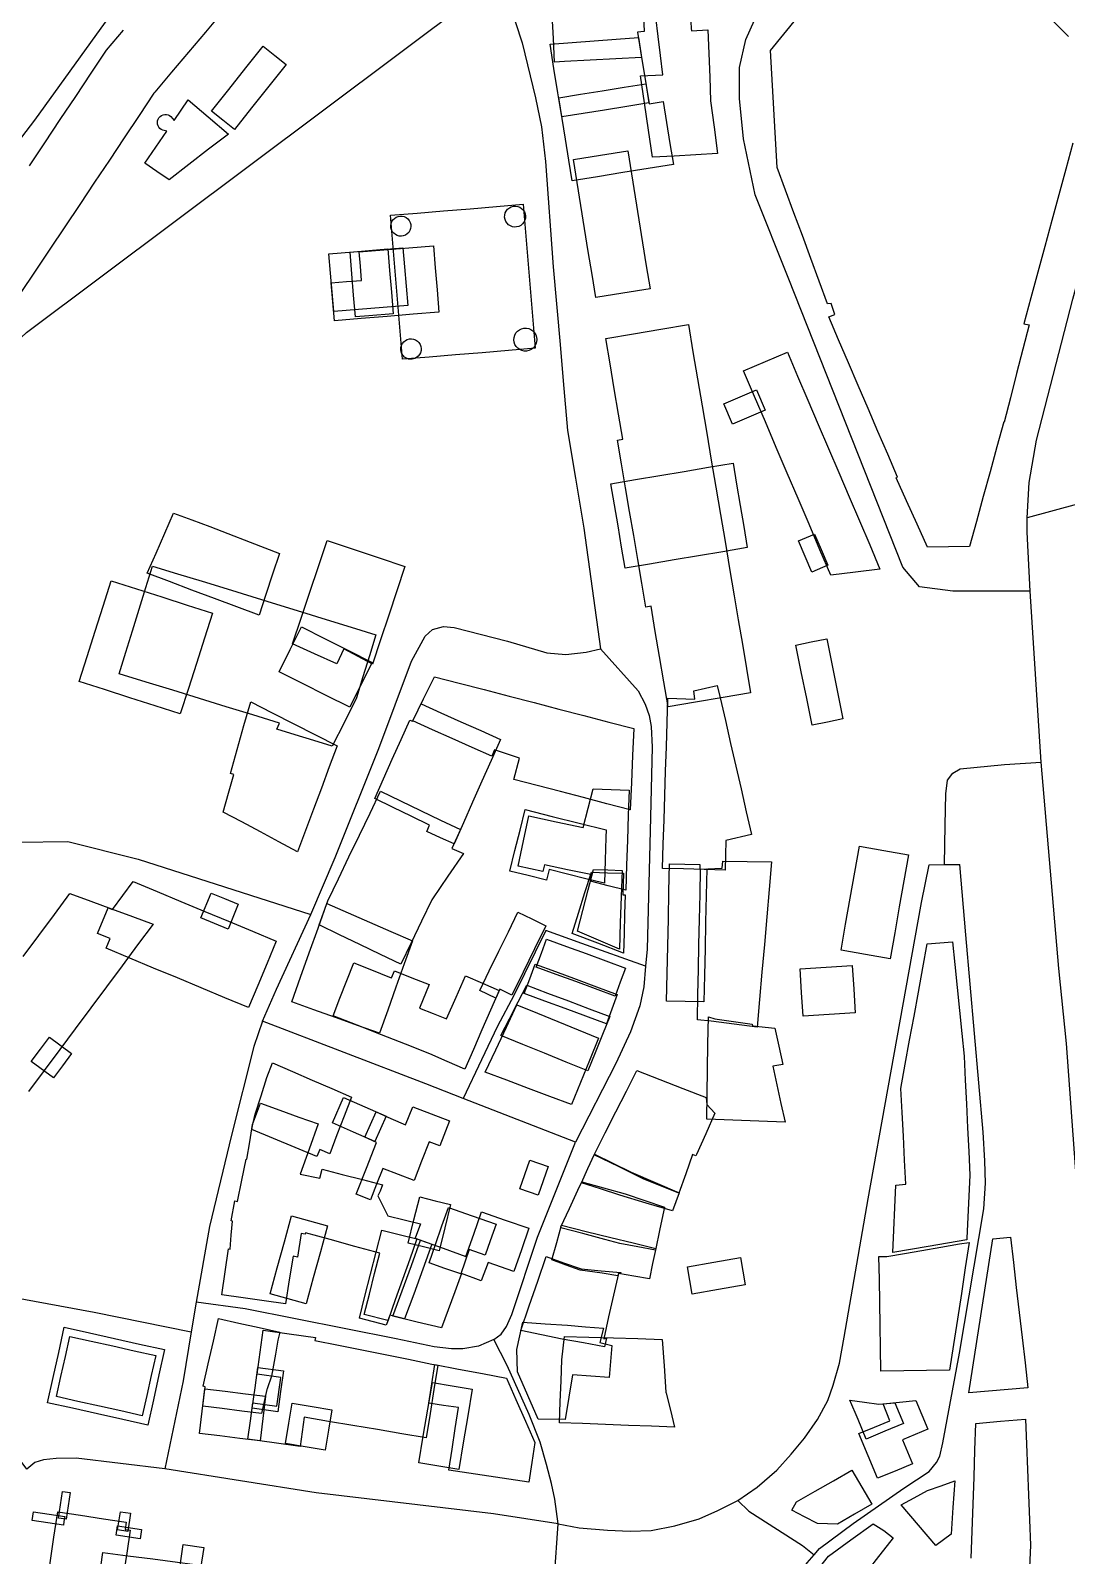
# Model space of a CAD drawing. Header units: metres. Extents: x 2534007 to 2539113, y 1151834 to 1154458.
# Drawn here: x 2538317.5 to 2538502.9, y 1152698 to 1152970.9 of the extents above; entities that cross this region are included whole.
import ezdxf

# ---------------------------------------------------------------- set-up
doc = ezdxf.new("R2010")
doc.units = ezdxf.units.M
doc.layers.add('Buildings', color=7, linetype='Continuous')
doc.layers.add('Roads', color=7, linetype='Continuous')

msp = doc.modelspace()

# ---------------------------------------------------------------- linework, layer by layer
at = {"layer": 'Buildings'}
for points in [[(2538413.028, 1152965.371), (2538411.254, 1152965.28), (2538411.034, 1152969.47), (2538410.813, 1152973.661), (2538410.593, 1152977.851), (2538414.666, 1152978.066), (2538418.739, 1152978.28), (2538422.811, 1152978.495), (2538426.884, 1152978.709), (2538427.094, 1152974.715), (2538427.304, 1152970.721), (2538426.085, 1152970.64), (2538426.819, 1152966.1), (2538422.222, 1152965.857), (2538417.625, 1152965.614), (2538413.028, 1152965.371)], [(2538435.71, 1152971.281), (2538435.728, 1152970.879), (2538438.676, 1152971.044), (2538438.841, 1152966.8), (2538439.005, 1152962.557), (2538439.17, 1152958.313), (2538439.793, 1152953.6), (2538440.415, 1152948.886), (2538436.531, 1152948.67), (2538432.648, 1152948.455), (2538428.764, 1152948.239), (2538428.046, 1152953.097), (2538427.327, 1152957.956), (2538426.609, 1152962.814), (2538430.598, 1152962.984), (2538430.196, 1152966.425), (2538429.795, 1152969.867), (2538429.393, 1152973.308), (2538432.483, 1152973.48), (2538435.573, 1152973.651), (2538435.71, 1152971.281)], [(2538349.854, 1152956.51), (2538352.94, 1152960.373), (2538356.025, 1152964.236), (2538359.111, 1152968.099), (2538361.16, 1152966.462), (2538363.209, 1152964.825), (2538360.123, 1152960.963), (2538357.036, 1152957.1), (2538353.95, 1152953.238), (2538351.902, 1152954.874), (2538349.854, 1152956.51)], [(2538420.173, 1152956.684), (2538416.359, 1152956.07), (2538412.545, 1152955.455), (2538411.845, 1152959.791), (2538411.144, 1152964.128), (2538410.444, 1152968.464), (2538414.395, 1152968.759), (2538418.345, 1152969.055), (2538422.296, 1152969.35), (2538426.246, 1152969.645), (2538426.874, 1152965.754), (2538427.503, 1152961.862), (2538428.131, 1152957.971), (2538424.152, 1152957.328), (2538420.173, 1152956.684)], [(2538428.096, 1152958.213), (2538428.156, 1152957.818), (2538430.688, 1152958.226), (2538431.295, 1152954.468), (2538431.902, 1152950.709), (2538432.509, 1152946.951), (2538427.98, 1152946.22), (2538423.451, 1152945.488), (2538418.922, 1152944.757), (2538414.393, 1152944.025), (2538413.793, 1152947.74), (2538413.193, 1152951.454), (2538412.593, 1152955.169), (2538411.993, 1152958.883), (2538415.889, 1152959.512), (2538419.786, 1152960.142), (2538423.682, 1152960.771), (2538427.578, 1152961.4), (2538428.096, 1152958.213)], [(2538345.683, 1152958.515), (2538349.283, 1152955.46), (2538352.883, 1152952.404), (2538349.342, 1152949.666), (2538345.801, 1152946.929), (2538342.26, 1152944.191), (2538340.1, 1152945.675), (2538337.939, 1152947.159), (2538339.899, 1152950.033), (2538341.859, 1152952.906), (2538341.148, 1152953.069), (2538340.871, 1152953.198), (2538340.631, 1152953.374), (2538340.43, 1152953.603), (2538340.283, 1152953.868), (2538340.19, 1152954.159), (2538340.161, 1152954.458), (2538340.196, 1152954.758), (2538340.295, 1152955.049), (2538340.446, 1152955.306), (2538340.653, 1152955.529), (2538340.9, 1152955.705), (2538341.179, 1152955.825), (2538341.475, 1152955.886), (2538341.78, 1152955.883), (2538342.071, 1152955.818), (2538342.35, 1152955.69), (2538342.593, 1152955.509), (2538343.18, 1152954.843), (2538345.683, 1152958.515)], [(2538428.333, 1152924.701), (2538423.476, 1152923.917), (2538418.618, 1152923.133), (2538417.953, 1152927.249), (2538417.288, 1152931.364), (2538416.624, 1152935.48), (2538415.959, 1152939.595), (2538415.294, 1152943.711), (2538414.629, 1152947.826), (2538419.487, 1152948.611), (2538424.344, 1152949.395), (2538425.009, 1152945.279), (2538425.674, 1152941.164), (2538426.339, 1152937.048), (2538427.003, 1152932.932), (2538427.668, 1152928.817), (2538428.333, 1152924.701)], [(2538407.755, 1152914.056), (2538403.015, 1152913.663), (2538398.274, 1152913.269), (2538393.534, 1152912.876), (2538388.793, 1152912.482), (2538384.053, 1152912.089), (2538383.697, 1152916.384), (2538383.34, 1152920.679), (2538382.984, 1152924.974), (2538382.627, 1152929.268), (2538382.271, 1152933.563), (2538381.914, 1152937.858), (2538386.654, 1152938.251), (2538391.395, 1152938.645), (2538396.135, 1152939.038), (2538400.876, 1152939.432), (2538405.616, 1152939.825), (2538405.973, 1152935.53), (2538406.329, 1152931.235), (2538406.686, 1152926.941), (2538407.042, 1152922.646), (2538407.399, 1152918.351), (2538407.755, 1152914.056)], [(2538384.149, 1152934.168), (2538383.844, 1152934.12), (2538383.461, 1152934.136), (2538383.1, 1152934.23), (2538382.763, 1152934.398), (2538382.465, 1152934.634), (2538382.224, 1152934.925), (2538382.05, 1152935.259), (2538381.95, 1152935.621), (2538381.926, 1152935.998), (2538381.983, 1152936.371), (2538382.115, 1152936.726), (2538382.318, 1152937.045), (2538382.578, 1152937.311), (2538382.896, 1152937.521), (2538383.248, 1152937.66), (2538383.615, 1152937.723), (2538383.998, 1152937.705), (2538384.36, 1152937.613), (2538384.698, 1152937.444), (2538384.994, 1152937.209), (2538385.234, 1152936.919), (2538385.408, 1152936.583), (2538385.51, 1152936.22), (2538385.533, 1152935.845), (2538385.478, 1152935.471), (2538385.345, 1152935.116), (2538385.141, 1152934.796), (2538384.881, 1152934.531), (2538384.563, 1152934.321), (2538384.149, 1152934.168)], [(2538404.435, 1152935.765), (2538404.109, 1152935.748), (2538403.719, 1152935.806), (2538403.353, 1152935.943), (2538403.021, 1152936.153), (2538402.743, 1152936.426), (2538402.526, 1152936.753), (2538402.381, 1152937.119), (2538402.318, 1152937.501), (2538402.334, 1152937.898), (2538402.431, 1152938.274), (2538402.605, 1152938.624), (2538402.849, 1152938.93), (2538403.154, 1152939.181), (2538403.498, 1152939.361), (2538403.876, 1152939.468), (2538404.265, 1152939.49), (2538404.654, 1152939.433), (2538405.021, 1152939.296), (2538405.353, 1152939.086), (2538405.631, 1152938.813), (2538405.846, 1152938.486), (2538405.991, 1152938.12), (2538406.056, 1152937.738), (2538406.039, 1152937.343), (2538405.941, 1152936.965), (2538405.768, 1152936.614), (2538405.524, 1152936.308), (2538405.224, 1152936.059), (2538404.875, 1152935.878), (2538404.435, 1152935.765)], [(2538376.653, 1152919.379), (2538371.855, 1152918.984), (2538371.573, 1152922.377), (2538371.291, 1152925.77), (2538373.997, 1152925.995), (2538376.703, 1152926.219), (2538376.492, 1152928.763), (2538376.28, 1152931.308), (2538380.712, 1152931.676), (2538385.144, 1152932.043), (2538389.576, 1152932.411), (2538389.904, 1152928.453), (2538390.233, 1152924.496), (2538390.561, 1152920.538), (2538385.925, 1152920.152), (2538381.289, 1152919.765), (2538376.653, 1152919.379)], [(2538384.97, 1152921.736), (2538380.553, 1152921.369), (2538376.136, 1152921.002), (2538371.719, 1152920.635), (2538371.433, 1152924.076), (2538371.147, 1152927.518), (2538370.861, 1152930.959), (2538375.278, 1152931.326), (2538379.696, 1152931.693), (2538384.113, 1152932.06), (2538384.399, 1152928.619), (2538384.684, 1152925.177), (2538384.97, 1152921.736)], [(2538378.025, 1152919.879), (2538375.61, 1152919.681), (2538375.289, 1152923.545), (2538374.969, 1152927.41), (2538374.648, 1152931.274), (2538378.029, 1152931.555), (2538381.409, 1152931.835), (2538381.73, 1152927.971), (2538382.05, 1152924.107), (2538382.371, 1152920.243), (2538378.025, 1152919.879)], [(2538406.2, 1152913.569), (2538405.82, 1152913.566), (2538405.401, 1152913.651), (2538405.006, 1152913.823), (2538404.653, 1152914.071), (2538404.363, 1152914.388), (2538404.145, 1152914.756), (2538404.005, 1152915.165), (2538403.955, 1152915.593), (2538403.995, 1152916.019), (2538404.123, 1152916.431), (2538404.334, 1152916.806), (2538404.619, 1152917.129), (2538404.966, 1152917.388), (2538405.355, 1152917.566), (2538405.775, 1152917.661), (2538406.205, 1152917.666), (2538406.628, 1152917.58), (2538407.021, 1152917.411), (2538407.373, 1152917.163), (2538407.664, 1152916.845), (2538407.883, 1152916.476), (2538408.021, 1152916.068), (2538408.071, 1152915.639), (2538408.031, 1152915.213), (2538407.904, 1152914.801), (2538407.691, 1152914.425), (2538407.409, 1152914.104), (2538407.063, 1152913.845), (2538406.671, 1152913.666), (2538406.2, 1152913.569)], [(2538443.393, 1152869.795), (2538444.126, 1152865.448), (2538444.86, 1152861.101), (2538445.593, 1152856.753), (2538446.326, 1152852.406), (2538441.4, 1152851.574), (2538436.475, 1152850.742), (2538431.549, 1152849.91), (2538430.79, 1152854.406), (2538430.03, 1152858.903), (2538429.271, 1152863.399), (2538428.511, 1152867.895), (2538427.569, 1152867.736), (2538426.847, 1152872.009), (2538426.126, 1152876.281), (2538425.404, 1152880.554), (2538424.683, 1152884.827), (2538423.961, 1152889.1), (2538423.24, 1152893.372), (2538422.518, 1152897.645), (2538423.461, 1152897.804), (2538422.702, 1152902.302), (2538421.943, 1152906.8), (2538421.183, 1152911.297), (2538420.424, 1152915.795), (2538425.35, 1152916.627), (2538430.275, 1152917.459), (2538435.201, 1152918.291), (2538436.02, 1152913.441), (2538436.839, 1152908.592), (2538437.659, 1152903.742), (2538438.478, 1152898.893), (2538439.297, 1152894.043), (2538440.116, 1152889.193), (2538440.935, 1152884.344), (2538441.755, 1152879.494), (2538442.574, 1152874.645), (2538443.393, 1152869.795)], [(2538385.794, 1152912.101), (2538385.473, 1152912.085), (2538385.096, 1152912.143), (2538384.735, 1152912.278), (2538384.411, 1152912.486), (2538384.139, 1152912.753), (2538383.928, 1152913.074), (2538383.789, 1152913.429), (2538383.725, 1152913.809), (2538383.743, 1152914.194), (2538383.839, 1152914.561), (2538384.011, 1152914.906), (2538384.249, 1152915.205), (2538384.546, 1152915.45), (2538384.885, 1152915.625), (2538385.258, 1152915.728), (2538385.64, 1152915.75), (2538386.015, 1152915.694), (2538386.378, 1152915.558), (2538386.699, 1152915.353), (2538386.974, 1152915.081), (2538387.185, 1152914.763), (2538387.324, 1152914.408), (2538387.386, 1152914.028), (2538387.369, 1152913.643), (2538387.274, 1152913.275), (2538387.101, 1152912.929), (2538386.863, 1152912.631), (2538386.565, 1152912.385), (2538386.229, 1152912.213), (2538385.794, 1152912.101)], [(2538469.48, 1152874.565), (2538465.09, 1152874), (2538460.7, 1152873.434), (2538458.746, 1152878.008), (2538456.793, 1152882.582), (2538454.839, 1152887.156), (2538452.885, 1152891.73), (2538450.931, 1152896.304), (2538448.978, 1152900.878), (2538447.024, 1152905.452), (2538445.07, 1152910.026), (2538448.987, 1152911.7), (2538452.904, 1152913.373), (2538454.746, 1152909.061), (2538456.588, 1152904.749), (2538458.429, 1152900.437), (2538460.271, 1152896.125), (2538462.113, 1152891.813), (2538463.955, 1152887.501), (2538465.796, 1152883.189), (2538467.638, 1152878.877), (2538469.48, 1152874.565)], [(2538448.925, 1152902.965), (2538446.022, 1152901.725), (2538443.118, 1152900.484), (2538441.563, 1152904.125), (2538444.467, 1152905.366), (2538447.37, 1152906.606), (2538448.925, 1152902.965)], [(2538445.741, 1152878.405), (2538441.371, 1152877.667), (2538437.002, 1152876.929), (2538432.632, 1152876.191), (2538428.263, 1152875.453), (2538423.893, 1152874.715), (2538423.255, 1152878.491), (2538422.617, 1152882.268), (2538421.979, 1152886.045), (2538421.341, 1152889.821), (2538425.711, 1152890.559), (2538430.081, 1152891.297), (2538434.45, 1152892.034), (2538438.82, 1152892.772), (2538443.19, 1152893.51), (2538443.828, 1152889.734), (2538444.466, 1152885.958), (2538445.103, 1152882.181), (2538445.741, 1152878.405)], [(2538362.009, 1152877.326), (2538360.795, 1152873.65), (2538359.58, 1152869.974), (2538358.366, 1152866.298), (2538354.365, 1152867.801), (2538350.364, 1152869.304), (2538346.362, 1152870.807), (2538342.361, 1152872.31), (2538338.36, 1152873.813), (2538339.934, 1152877.398), (2538341.509, 1152880.983), (2538343.083, 1152884.568), (2538346.305, 1152883.361), (2538349.528, 1152882.155), (2538352.75, 1152880.948), (2538356.78, 1152879.36), (2538359.395, 1152878.343), (2538362.009, 1152877.326)], [(2538460.139, 1152875.238), (2538457.3, 1152874.025), (2538456.109, 1152876.814), (2538454.918, 1152879.603), (2538457.756, 1152880.815), (2538458.947, 1152878.027), (2538460.139, 1152875.238)], [(2538384.48, 1152875.005), (2538383.023, 1152870.643), (2538381.566, 1152866.281), (2538380.108, 1152861.918), (2538378.651, 1152857.556), (2538376.086, 1152858.914), (2538373.521, 1152860.271), (2538372.256, 1152857.579), (2538368.314, 1152859.37), (2538364.371, 1152861.161), (2538365.916, 1152865.785), (2538367.46, 1152870.41), (2538369.004, 1152875.035), (2538370.549, 1152879.659), (2538375.193, 1152878.108), (2538379.836, 1152876.556), (2538384.48, 1152875.005)], [(2538375.797, 1152851.488), (2538373.63, 1152847.168), (2538371.462, 1152842.847), (2538368.157, 1152843.866), (2538364.852, 1152844.886), (2538361.547, 1152845.905), (2538362.017, 1152846.97), (2538357.241, 1152848.443), (2538352.464, 1152849.917), (2538347.688, 1152851.39), (2538342.911, 1152852.863), (2538338.135, 1152854.337), (2538333.358, 1152855.81), (2538334.548, 1152859.668), (2538335.738, 1152863.526), (2538336.928, 1152867.385), (2538338.118, 1152871.243), (2538339.308, 1152875.101), (2538343.749, 1152873.731), (2538348.19, 1152872.361), (2538352.631, 1152870.991), (2538357.072, 1152869.621), (2538361.514, 1152868.252), (2538365.955, 1152866.882), (2538370.396, 1152865.512), (2538374.837, 1152864.142), (2538379.278, 1152862.772), (2538378.118, 1152859.011), (2538376.957, 1152855.249), (2538375.797, 1152851.488)], [(2538350.017, 1152866.676), (2538348.581, 1152862.171), (2538347.145, 1152857.666), (2538345.709, 1152853.161), (2538344.273, 1152848.656), (2538339.745, 1152850.099), (2538335.218, 1152851.542), (2538330.69, 1152852.985), (2538326.162, 1152854.428), (2538327.598, 1152858.933), (2538329.034, 1152863.439), (2538330.47, 1152867.944), (2538331.906, 1152872.449), (2538336.434, 1152871.006), (2538340.962, 1152869.563), (2538345.489, 1152868.119), (2538350.017, 1152866.676)], [(2538378.6, 1152857.861), (2538376.591, 1152853.852), (2538374.581, 1152849.843), (2538370.37, 1152851.954), (2538366.16, 1152854.064), (2538361.949, 1152856.175), (2538363.958, 1152860.184), (2538365.968, 1152864.193), (2538370.179, 1152862.082), (2538374.389, 1152859.972), (2538378.6, 1152857.861)], [(2538462.858, 1152847.745), (2538460.099, 1152847.185), (2538457.34, 1152846.625), (2538456.371, 1152851.4), (2538455.402, 1152856.175), (2538454.433, 1152860.95), (2538457.192, 1152861.51), (2538459.951, 1152862.07), (2538460.92, 1152857.295), (2538461.889, 1152852.52), (2538462.858, 1152847.745)], [(2538425.41, 1152846.029), (2538425.199, 1152841.182), (2538424.987, 1152836.335), (2538424.776, 1152831.488), (2538420.616, 1152832.569), (2538416.455, 1152833.65), (2538412.295, 1152834.732), (2538408.134, 1152835.813), (2538403.974, 1152836.894), (2538404.971, 1152840.728), (2538400.475, 1152842.21), (2538400.018, 1152841.054), (2538396.482, 1152842.642), (2538392.946, 1152844.229), (2538389.41, 1152845.817), (2538385.874, 1152847.404), (2538387.809, 1152851.351), (2538389.743, 1152855.298), (2538394.201, 1152854.139), (2538398.66, 1152852.981), (2538403.118, 1152851.822), (2538407.577, 1152850.664), (2538412.035, 1152849.505), (2538416.493, 1152848.346), (2538420.952, 1152847.188), (2538425.41, 1152846.029)], [(2538440.873, 1152851.525), (2538441.809, 1152847.447), (2538442.745, 1152843.369), (2538443.681, 1152839.292), (2538444.616, 1152835.214), (2538445.552, 1152831.136), (2538446.488, 1152827.058), (2538441.915, 1152826.009), (2538441.832, 1152823.331), (2538441.748, 1152820.653), (2538438.022, 1152820.77), (2538434.296, 1152820.886), (2538430.57, 1152821.003), (2538430.706, 1152825.352), (2538430.843, 1152829.7), (2538430.979, 1152834.049), (2538431.115, 1152838.398), (2538431.251, 1152842.747), (2538431.388, 1152847.095), (2538431.524, 1152851.444), (2538436.331, 1152851.294), (2538436.194, 1152852.75), (2538440.371, 1152853.709), (2538440.873, 1152851.525)], [(2538372.346, 1152842.951), (2538370.929, 1152839.158), (2538369.511, 1152835.364), (2538368.094, 1152831.571), (2538366.676, 1152827.777), (2538365.259, 1152823.984), (2538361.931, 1152825.758), (2538358.603, 1152827.533), (2538355.274, 1152829.307), (2538351.946, 1152831.081), (2538352.899, 1152834.453), (2538353.851, 1152837.824), (2538353.243, 1152837.996), (2538354.45, 1152842.269), (2538355.657, 1152846.542), (2538356.864, 1152850.815), (2538360.735, 1152848.849), (2538364.605, 1152846.883), (2538368.476, 1152844.917), (2538372.346, 1152842.951)], [(2538387.348, 1152850.413), (2538390.908, 1152848.823), (2538394.468, 1152847.233), (2538398.028, 1152845.643), (2538401.588, 1152844.053), (2538399.922, 1152840.323), (2538398.255, 1152836.592), (2538396.589, 1152832.862), (2538394.922, 1152829.131), (2538393.256, 1152825.401), (2538390.83, 1152826.486), (2538388.403, 1152827.571), (2538388.88, 1152828.706), (2538385.611, 1152830.312), (2538382.343, 1152831.918), (2538379.074, 1152833.524), (2538380.64, 1152837.03), (2538382.205, 1152840.535), (2538383.771, 1152844.041), (2538385.336, 1152847.546), (2538385.834, 1152847.323), (2538387.348, 1152850.413)], [(2538389.293, 1152815.381), (2538387.435, 1152811.53), (2538385.576, 1152807.68), (2538383.718, 1152803.829), (2538380.068, 1152805.589), (2538376.419, 1152807.35), (2538372.769, 1152809.11), (2538369.119, 1152810.87), (2538370.661, 1152815.204), (2538372.553, 1152819.125), (2538374.444, 1152823.047), (2538376.336, 1152826.968), (2538378.227, 1152830.89), (2538380.119, 1152834.811), (2538383.686, 1152833.091), (2538387.252, 1152831.371), (2538390.819, 1152829.65), (2538394.386, 1152827.93), (2538392.868, 1152824.534), (2538394.949, 1152823.686), (2538392.162, 1152819.615), (2538389.374, 1152815.543), (2538389.293, 1152815.381)], [(2538424.593, 1152835), (2538424.443, 1152830.519), (2538424.293, 1152826.038), (2538424.143, 1152821.556), (2538423.993, 1152817.075), (2538420.84, 1152817.877), (2538417.686, 1152818.68), (2538417.726, 1152819.873), (2538413.573, 1152820.759), (2538409.42, 1152821.644), (2538409.166, 1152820.453), (2538404.726, 1152821.399), (2538405.686, 1152825.897), (2538406.645, 1152830.395), (2538411.516, 1152829.355), (2538416.386, 1152828.316), (2538417.265, 1152831.766), (2538418.144, 1152835.216), (2538421.369, 1152835.108), (2538424.593, 1152835)], [(2538420.43, 1152826.541), (2538420.292, 1152822.441), (2538420.154, 1152818.34), (2538416.862, 1152819.155), (2538413.57, 1152819.97), (2538410.278, 1152820.785), (2538409.81, 1152818.899), (2538406.531, 1152819.712), (2538403.251, 1152820.524), (2538404.158, 1152824.184), (2538405.064, 1152827.845), (2538405.971, 1152831.505), (2538410.805, 1152830.308), (2538415.64, 1152829.111), (2538420.474, 1152827.914), (2538420.43, 1152826.541)], [(2538474.583, 1152823.431), (2538473.764, 1152818.783), (2538472.944, 1152814.135), (2538472.125, 1152809.486), (2538471.305, 1152804.838), (2538466.91, 1152805.613), (2538462.515, 1152806.388), (2538463.335, 1152811.036), (2538464.154, 1152815.684), (2538464.974, 1152820.332), (2538465.793, 1152824.98), (2538470.188, 1152824.206), (2538474.583, 1152823.431)], [(2538423.331, 1152820.636), (2538423.174, 1152815.944), (2538423.017, 1152811.252), (2538422.86, 1152806.56), (2538419.111, 1152808.171), (2538415.361, 1152809.783), (2538416.317, 1152813.457), (2538417.274, 1152817.132), (2538418.23, 1152820.806), (2538420.781, 1152820.721), (2538423.331, 1152820.636)], [(2538437.265, 1152821.245), (2538437.244, 1152820.843), (2538438.484, 1152820.901), (2538438.383, 1152816.143), (2538438.282, 1152811.385), (2538438.181, 1152806.626), (2538438.08, 1152801.868), (2538437.979, 1152797.11), (2538434.64, 1152797.182), (2538431.301, 1152797.253), (2538431.405, 1152802.162), (2538431.51, 1152807.071), (2538431.614, 1152811.98), (2538431.719, 1152816.889), (2538431.823, 1152821.798), (2538434.546, 1152821.741), (2538437.27, 1152821.683), (2538437.265, 1152821.245)], [(2538450.091, 1152822.155), (2538449.657, 1152817.23), (2538449.222, 1152812.305), (2538448.788, 1152807.38), (2538448.354, 1152802.454), (2538447.919, 1152797.529), (2538447.485, 1152792.604), (2538443.372, 1152793.119), (2538439.258, 1152793.633), (2538436.8, 1152793.923), (2538436.898, 1152798.411), (2538436.995, 1152802.899), (2538437.093, 1152807.387), (2538437.19, 1152811.874), (2538437.288, 1152816.362), (2538437.385, 1152820.85), (2538441.225, 1152821.029), (2538441.334, 1152822.266), (2538445.713, 1152822.211), (2538450.091, 1152822.155)], [(2538335.849, 1152818.633), (2538340.114, 1152816.856), (2538344.379, 1152815.078), (2538348.645, 1152813.301), (2538352.91, 1152811.524), (2538357.175, 1152809.746), (2538361.44, 1152807.969), (2538359.79, 1152804.008), (2538358.139, 1152800.046), (2538356.489, 1152796.085), (2538352.241, 1152797.855), (2538347.992, 1152799.625), (2538343.744, 1152801.395), (2538339.495, 1152803.165), (2538335.247, 1152804.935), (2538330.998, 1152806.705), (2538331.718, 1152808.433), (2538329.476, 1152809.366), (2538331.385, 1152813.949), (2538332.146, 1152813.631), (2538333.998, 1152816.132), (2538335.849, 1152818.633)], [(2538423.907, 1152816.279), (2538423.791, 1152812.799), (2538423.674, 1152809.32), (2538423.558, 1152805.84), (2538418.976, 1152807.598), (2538414.394, 1152809.355), (2538415.541, 1152813.01), (2538416.688, 1152816.664), (2538417.835, 1152820.319), (2538420.715, 1152820.223), (2538423.595, 1152820.127), (2538423.464, 1152816.291), (2538423.907, 1152816.279)], [(2538354.643, 1152814.594), (2538352.816, 1152810.145), (2538350.381, 1152811.145), (2538347.946, 1152812.144), (2538349.773, 1152816.591), (2538352.208, 1152815.593), (2538354.643, 1152814.594)], [(2538385.796, 1152808.021), (2538384.328, 1152803.894), (2538382.861, 1152799.767), (2538381.393, 1152795.64), (2538379.925, 1152791.513), (2538375.999, 1152792.91), (2538372.072, 1152794.306), (2538368.146, 1152795.703), (2538364.22, 1152797.099), (2538365.787, 1152801.505), (2538367.355, 1152805.911), (2538368.922, 1152810.317), (2538370.489, 1152814.723), (2538374.316, 1152813.048), (2538378.143, 1152811.372), (2538381.969, 1152809.697), (2538385.796, 1152808.021)], [(2538409.678, 1152810.724), (2538407.66, 1152806.585), (2538405.641, 1152802.447), (2538403.623, 1152798.308), (2538401.433, 1152799.375), (2538400.721, 1152797.75), (2538397.851, 1152799.149), (2538399.559, 1152802.652), (2538401.268, 1152806.154), (2538402.976, 1152809.657), (2538404.684, 1152813.159), (2538407.181, 1152811.942), (2538409.678, 1152810.724)], [(2538423.939, 1152803.141), (2538423.016, 1152800.637), (2538422.093, 1152798.132), (2538418.566, 1152799.432), (2538415.039, 1152800.732), (2538411.511, 1152802.031), (2538407.984, 1152803.331), (2538408.907, 1152805.835), (2538409.83, 1152808.339), (2538413.357, 1152807.04), (2538416.884, 1152805.74), (2538420.412, 1152804.441), (2538423.939, 1152803.141)], [(2538478.11, 1152753.331), (2538474.933, 1152752.789), (2538471.756, 1152752.247), (2538471.942, 1152756.271), (2538472.128, 1152760.294), (2538472.314, 1152764.318), (2538474.125, 1152764.484), (2538473.898, 1152768.77), (2538473.671, 1152773.055), (2538473.444, 1152777.34), (2538473.217, 1152781.626), (2538474.005, 1152785.936), (2538474.793, 1152790.245), (2538475.582, 1152794.555), (2538476.37, 1152798.864), (2538477.158, 1152803.173), (2538477.946, 1152807.483), (2538482.452, 1152807.88), (2538482.872, 1152803.779), (2538483.292, 1152799.677), (2538483.712, 1152795.576), (2538484.132, 1152791.474), (2538484.552, 1152787.373), (2538484.756, 1152783.114), (2538484.96, 1152778.854), (2538485.163, 1152774.595), (2538485.367, 1152770.335), (2538485.571, 1152766.076), (2538485.398, 1152762.334), (2538485.224, 1152758.591), (2538485.051, 1152754.849), (2538485.005, 1152754.51), (2538481.557, 1152753.921), (2538478.11, 1152753.331)], [(2538381.709, 1152801.559), (2538382.086, 1152801.405), (2538382.578, 1152802.655), (2538385.681, 1152801.435), (2538388.783, 1152800.214), (2538387.106, 1152795.954), (2538389.52, 1152795.005), (2538391.934, 1152794.056), (2538393.627, 1152797.924), (2538395.321, 1152801.791), (2538398.329, 1152800.474), (2538401.338, 1152799.156), (2538399.796, 1152795.637), (2538398.255, 1152792.118), (2538396.713, 1152788.598), (2538395.171, 1152785.079), (2538392.051, 1152786.445), (2538388.931, 1152787.81), (2538384.6, 1152789.513), (2538380.269, 1152791.217), (2538375.937, 1152792.92), (2538371.606, 1152794.623), (2538372.844, 1152797.771), (2538374.081, 1152800.918), (2538375.319, 1152804.066), (2538378.514, 1152802.813), (2538381.709, 1152801.559)], [(2538422.455, 1152798.457), (2538421.487, 1152795.829), (2538420.518, 1152793.202), (2538416.844, 1152794.555), (2538413.171, 1152795.909), (2538409.498, 1152797.262), (2538405.824, 1152798.615), (2538406.793, 1152801.243), (2538407.761, 1152803.871), (2538411.435, 1152802.518), (2538415.108, 1152801.164), (2538418.781, 1152799.811), (2538422.455, 1152798.457)], [(2538465.066, 1152795.163), (2538460.393, 1152794.865), (2538455.719, 1152794.566), (2538455.45, 1152798.785), (2538455.181, 1152803.005), (2538459.855, 1152803.303), (2538464.528, 1152803.601), (2538464.797, 1152799.382), (2538465.066, 1152795.163)], [(2538421.164, 1152794.491), (2538419.835, 1152791.242), (2538418.507, 1152787.993), (2538417.178, 1152784.744), (2538413.299, 1152786.33), (2538409.42, 1152787.917), (2538405.54, 1152789.503), (2538401.661, 1152791.089), (2538403.199, 1152794.09), (2538404.736, 1152797.092), (2538406.274, 1152800.093), (2538409.997, 1152798.693), (2538413.719, 1152797.292), (2538417.442, 1152795.892), (2538421.164, 1152794.491)], [(2538419.127, 1152790.602), (2538417.51, 1152786.647), (2538415.892, 1152782.692), (2538414.275, 1152778.737), (2538410.42, 1152780.183), (2538406.566, 1152781.628), (2538402.711, 1152783.074), (2538398.856, 1152784.519), (2538400.741, 1152788.539), (2538402.626, 1152792.559), (2538404.511, 1152796.579), (2538408.165, 1152795.085), (2538411.819, 1152793.591), (2538415.473, 1152792.096), (2538419.127, 1152790.602)], [(2538452.49, 1152775.56), (2538447.825, 1152775.743), (2538443.161, 1152775.926), (2538438.496, 1152776.109), (2538438.561, 1152780.59), (2538438.625, 1152785.072), (2538438.69, 1152789.553), (2538438.797, 1152794.445), (2538439.931, 1152794.081), (2538443.265, 1152793.599), (2538446.598, 1152793.117), (2538446.659, 1152792.851), (2538450.682, 1152792.407), (2538451.397, 1152789.159), (2538452.111, 1152785.91), (2538450.291, 1152785.579), (2538451.024, 1152782.239), (2538451.757, 1152778.9), (2538452.49, 1152775.56)], [(2538324.826, 1152787.858), (2538323.207, 1152785.682), (2538321.588, 1152783.505), (2538317.61, 1152786.464), (2538319.23, 1152788.641), (2538320.849, 1152790.818), (2538324.826, 1152787.858)], [(2538374.879, 1152780.035), (2538373.59, 1152776.667), (2538372.302, 1152773.299), (2538371.013, 1152769.931), (2538369.225, 1152770.674), (2538368.715, 1152769.444), (2538364.833, 1152771.054), (2538360.95, 1152772.665), (2538357.068, 1152774.275), (2538357.226, 1152775.205), (2538357.689, 1152777.028), (2538358.725, 1152780.294), (2538359.761, 1152783.56), (2538360.8, 1152786.214), (2538364.32, 1152784.669), (2538367.84, 1152783.125), (2538371.359, 1152781.58), (2538374.879, 1152780.035)], [(2538433.493, 1152762.856), (2538430.355, 1152764.123), (2538427.218, 1152765.389), (2538422.781, 1152767.578), (2538418.345, 1152769.766), (2538418.445, 1152769.984), (2538420.328, 1152773.694), (2538422.21, 1152777.404), (2538424.093, 1152781.114), (2538425.975, 1152784.824), (2538430.103, 1152783.218), (2538434.231, 1152781.611), (2538438.359, 1152780.005), (2538438.525, 1152778.721), (2538439.928, 1152777.195), (2538438.29, 1152773.496), (2538436.651, 1152769.797), (2538436.553, 1152769.547), (2538435.946, 1152769.799), (2538434.719, 1152766.328), (2538433.493, 1152762.856)], [(2538381.083, 1152776.645), (2538379.08, 1152772.098), (2538375.28, 1152773.772), (2538371.48, 1152775.445), (2538373.483, 1152779.993), (2538377.283, 1152778.319), (2538381.083, 1152776.645)], [(2538368.965, 1152775.26), (2538367.343, 1152770.775), (2538365.72, 1152766.29), (2538369.229, 1152765.571), (2538369.631, 1152767.185), (2538373.247, 1152766.242), (2538376.862, 1152765.299), (2538380.478, 1152764.356), (2538380.05, 1152763.245), (2538379.613, 1152762.403), (2538381.42, 1152758.849), (2538384.341, 1152758.12), (2538387.261, 1152757.391), (2538386.331, 1152754.834), (2538389.286, 1152753.759), (2538387.664, 1152749.297), (2538386.041, 1152744.836), (2538384.419, 1152740.374), (2538381.758, 1152741.02), (2538381.438, 1152740.119), (2538377.181, 1152741.198), (2538378.104, 1152744.837), (2538379.028, 1152748.477), (2538379.951, 1152752.116), (2538375.519, 1152753.342), (2538371.088, 1152754.567), (2538366.656, 1152755.793), (2538366.61, 1152755.538), (2538365.918, 1152755.661), (2538365.259, 1152751.454), (2538364.454, 1152751.628), (2538363.777, 1152747.354), (2538363.099, 1152743.08), (2538359.302, 1152743.62), (2538355.506, 1152744.16), (2538351.709, 1152744.7), (2538352.294, 1152748.797), (2538352.878, 1152752.894), (2538353.193, 1152752.845), (2538353.403, 1152755.355), (2538353.613, 1152757.864), (2538353.4, 1152757.903), (2538354.044, 1152761.498), (2538354.534, 1152761.41), (2538355.304, 1152765.182), (2538356.074, 1152768.955), (2538356.156, 1152768.938), (2538356.689, 1152772.061), (2538357.221, 1152775.185), (2538358.604, 1152779.006), (2538362.058, 1152777.757), (2538365.511, 1152776.509), (2538368.965, 1152775.26)], [(2538392.44, 1152775.799), (2538390.708, 1152771.346), (2538388.815, 1152772.083), (2538387.464, 1152768.607), (2538386.113, 1152765.131), (2538383.302, 1152766.224), (2538380.491, 1152767.316), (2538379.399, 1152764.508), (2538378.306, 1152761.699), (2538375.766, 1152762.686), (2538377.571, 1152767.328), (2538379.375, 1152771.969), (2538377.315, 1152772.875), (2538379.319, 1152777.423), (2538381.955, 1152776.262), (2538384.591, 1152775.101), (2538385.859, 1152778.358), (2538389.15, 1152777.079), (2538392.44, 1152775.799)], [(2538410.095, 1152767.647), (2538409.212, 1152765.088), (2538408.329, 1152762.528), (2538405.036, 1152763.665), (2538405.92, 1152766.224), (2538406.803, 1152768.783), (2538410.095, 1152767.647)], [(2538432.375, 1152759.694), (2538427.654, 1152761.112), (2538422.932, 1152762.53), (2538419.486, 1152763.639), (2538416.04, 1152764.748), (2538417.213, 1152767.302), (2538418.386, 1152769.856), (2538421.675, 1152768.25), (2538424.964, 1152766.643), (2538429.243, 1152764.791), (2538433.522, 1152762.939), (2538432.375, 1152759.694)], [(2538429.303, 1152752.669), (2538426.124, 1152753.281), (2538422.945, 1152753.892), (2538420.24, 1152754.602), (2538416.296, 1152755.635), (2538412.351, 1152756.668), (2538412.397, 1152756.836), (2538413.909, 1152760.118), (2538415.421, 1152763.4), (2538416.125, 1152764.932), (2538420.001, 1152763.859), (2538423.876, 1152762.786), (2538427.397, 1152761.585), (2538430.917, 1152760.384), (2538430.11, 1152756.527), (2538429.303, 1152752.669)], [(2538392.64, 1152760.84), (2538391.608, 1152756.701), (2538390.576, 1152752.561), (2538387.812, 1152753.25), (2538385.048, 1152753.939), (2538386.08, 1152758.079), (2538387.111, 1152762.218), (2538389.876, 1152761.529), (2538392.64, 1152760.84)], [(2538370.631, 1152757.046), (2538369.351, 1152752.399), (2538368.07, 1152747.751), (2538366.79, 1152743.104), (2538363.563, 1152743.994), (2538360.335, 1152744.883), (2538361.616, 1152749.53), (2538362.897, 1152754.177), (2538364.178, 1152758.824), (2538367.405, 1152757.935), (2538370.631, 1152757.046)], [(2538406.65, 1152756.593), (2538405.311, 1152752.737), (2538403.971, 1152748.881), (2538399.34, 1152750.49), (2538398.139, 1152747.186), (2538394.568, 1152748.485), (2538393.39, 1152745.245), (2538392.211, 1152742.005), (2538391.033, 1152738.765), (2538386.679, 1152739.824), (2538382.324, 1152740.883), (2538383.973, 1152745.419), (2538385.622, 1152749.955), (2538387.271, 1152754.491), (2538391.326, 1152753.017), (2538395.381, 1152751.543), (2538396.771, 1152755.543), (2538398.16, 1152759.543), (2538402.405, 1152758.068), (2538406.65, 1152756.593)], [(2538399.731, 1152754.336), (2538398.851, 1152751.809), (2538395.989, 1152752.803), (2538394.469, 1152748.425), (2538391.632, 1152749.412), (2538388.794, 1152750.398), (2538389.942, 1152753.705), (2538391.091, 1152757.011), (2538392.239, 1152760.318), (2538396.509, 1152758.836), (2538400.778, 1152757.353), (2538399.731, 1152754.336)], [(2538381.443, 1152740.126), (2538381.138, 1152739.273), (2538376.313, 1152740.496), (2538377.314, 1152744.442), (2538378.315, 1152748.387), (2538379.315, 1152752.333), (2538380.316, 1152756.278), (2538383.463, 1152755.494), (2538386.609, 1152754.709), (2538385.318, 1152751.063), (2538384.026, 1152747.417), (2538382.735, 1152743.772), (2538381.443, 1152740.126)], [(2538422.583, 1152748.091), (2538419.756, 1152748.541), (2538415.85, 1152749.079), (2538413.311, 1152750.006), (2538410.771, 1152750.933), (2538411.626, 1152754.037), (2538412.481, 1152757.141), (2538416.89, 1152756.031), (2538421.299, 1152754.922), (2538425.337, 1152753.965), (2538429.374, 1152753.008), (2538428.801, 1152750.271), (2538428.228, 1152747.534), (2538425.455, 1152748.03), (2538422.681, 1152748.525), (2538422.583, 1152748.091)], [(2538495.965, 1152728.056), (2538492.444, 1152727.747), (2538488.924, 1152727.439), (2538485.403, 1152727.13), (2538486.117, 1152731.728), (2538486.831, 1152736.325), (2538487.546, 1152740.923), (2538488.26, 1152745.521), (2538488.974, 1152750.118), (2538489.688, 1152754.716), (2538492.826, 1152754.99), (2538493.349, 1152750.501), (2538493.872, 1152746.012), (2538494.396, 1152741.523), (2538494.919, 1152737.034), (2538495.442, 1152732.545), (2538495.965, 1152728.056)], [(2538481.933, 1152731.201), (2538477.828, 1152731.139), (2538473.722, 1152731.077), (2538469.617, 1152731.015), (2538469.555, 1152735.12), (2538469.493, 1152739.225), (2538469.43, 1152743.329), (2538469.368, 1152747.434), (2538469.306, 1152751.539), (2538470.698, 1152751.56), (2538473.848, 1152752.089), (2538476.998, 1152752.617), (2538480.364, 1152753.201), (2538483.729, 1152753.785), (2538485.451, 1152754.079), (2538484.747, 1152749.503), (2538484.044, 1152744.928), (2538483.34, 1152740.352), (2538482.637, 1152735.777), (2538481.933, 1152731.201)], [(2538423.106, 1152748.667), (2538423.06, 1152748.457), (2538422.681, 1152748.525), (2538421.799, 1152744.627), (2538420.917, 1152740.728), (2538420.035, 1152736.83), (2538420.514, 1152736.911), (2538420.181, 1152735.399), (2538416.396, 1152736.08), (2538412.611, 1152736.76), (2538408.924, 1152737.528), (2538405.236, 1152738.295), (2538406.731, 1152742.714), (2538408.225, 1152747.133), (2538409.72, 1152751.552), (2538412.87, 1152750.442), (2538416.019, 1152749.332), (2538419.563, 1152749), (2538423.106, 1152748.667)], [(2538435.029, 1152749.704), (2538439.762, 1152750.529), (2538444.494, 1152751.354), (2538445.346, 1152746.464), (2538440.613, 1152745.639), (2538435.88, 1152744.814), (2538435.029, 1152749.704)], [(2538341.454, 1152734.889), (2538340.451, 1152730.387), (2538339.448, 1152725.885), (2538338.445, 1152721.383), (2538333.961, 1152722.382), (2538329.477, 1152723.381), (2538324.992, 1152724.38), (2538320.508, 1152725.379), (2538321.511, 1152729.881), (2538322.513, 1152734.383), (2538323.516, 1152738.885), (2538328.001, 1152737.886), (2538332.485, 1152736.887), (2538336.969, 1152735.888), (2538341.454, 1152734.889)], [(2538359.751, 1152727.721), (2538358.789, 1152723.465), (2538355.29, 1152723.893), (2538351.79, 1152724.321), (2538348.291, 1152724.749), (2538348.721, 1152728.241), (2538348.374, 1152728.316), (2538349.284, 1152732.364), (2538350.194, 1152736.411), (2538351.104, 1152740.459), (2538354.755, 1152739.637), (2538358.405, 1152738.815), (2538362.056, 1152737.993), (2538361.734, 1152736.604), (2538361.323, 1152734.063), (2538360.569, 1152730.156), (2538359.79, 1152727.891), (2538359.751, 1152727.721)], [(2538421.473, 1152735.651), (2538421.236, 1152732.78), (2538420.998, 1152729.908), (2538417.717, 1152730.134), (2538414.435, 1152730.36), (2538413.795, 1152726.378), (2538413.155, 1152722.396), (2538408.333, 1152722.459), (2538406.484, 1152726.691), (2538404.634, 1152730.923), (2538404.468, 1152734.924), (2538405.019, 1152737.366), (2538405.569, 1152739.809), (2538409.563, 1152739.524), (2538413.556, 1152739.239), (2538416.786, 1152738.972), (2538420.015, 1152738.705), (2538419.366, 1152736.133), (2538421.473, 1152735.651)], [(2538339.87, 1152733.831), (2538339.07, 1152730.238), (2538338.269, 1152726.646), (2538337.469, 1152723.053), (2538333.628, 1152723.909), (2538329.787, 1152724.764), (2538325.946, 1152725.62), (2538322.105, 1152726.475), (2538322.905, 1152730.068), (2538323.706, 1152733.661), (2538324.506, 1152737.254), (2538328.347, 1152736.398), (2538332.188, 1152735.543), (2538336.029, 1152734.687), (2538339.87, 1152733.831)], [(2538390.363, 1152732.113), (2538389.665, 1152727.773), (2538388.968, 1152723.434), (2538388.27, 1152719.094), (2538383.904, 1152719.831), (2538379.538, 1152720.568), (2538375.172, 1152721.304), (2538370.806, 1152722.041), (2538366.44, 1152722.778), (2538366.075, 1152720.175), (2538365.71, 1152717.571), (2538361.04, 1152718.227), (2538356.37, 1152718.883), (2538356.825, 1152722.127), (2538357.28, 1152725.37), (2538361.565, 1152724.769), (2538362.216, 1152729.4), (2538362.284, 1152729.881), (2538357.999, 1152730.483), (2538358.552, 1152734.423), (2538359.105, 1152738.363), (2538363.774, 1152737.708), (2538368.444, 1152737.053), (2538368.366, 1152736.504), (2538372.553, 1152735.665), (2538376.741, 1152734.827), (2538380.928, 1152733.988), (2538385.116, 1152733.15), (2538389.303, 1152732.311), (2538390.363, 1152732.113)], [(2538431.236, 1152727.073), (2538431.981, 1152724.046), (2538432.725, 1152721.019), (2538428.607, 1152721.176), (2538424.489, 1152721.333), (2538420.37, 1152721.49), (2538416.252, 1152721.647), (2538412.134, 1152721.804), (2538412.277, 1152725.556), (2538412.421, 1152729.309), (2538412.564, 1152733.061), (2538413.034, 1152737.245), (2538417.403, 1152737.113), (2538421.772, 1152736.98), (2538426.14, 1152736.848), (2538430.509, 1152736.716), (2538430.849, 1152731.993), (2538431.188, 1152727.269), (2538431.236, 1152727.073)], [(2538362.73, 1152731.068), (2538362.217, 1152727.412), (2538361.704, 1152723.756), (2538357.144, 1152724.396), (2538357.657, 1152728.052), (2538358.17, 1152731.708), (2538362.73, 1152731.068)], [(2538407.698, 1152718.25), (2538407.162, 1152714.702), (2538406.626, 1152711.153), (2538401.865, 1152711.872), (2538397.104, 1152712.59), (2538392.343, 1152713.309), (2538392.906, 1152717.043), (2538393.47, 1152720.776), (2538394.033, 1152724.51), (2538391.395, 1152724.909), (2538388.756, 1152725.308), (2538389.278, 1152728.763), (2538389.8, 1152732.218), (2538394.085, 1152731.414), (2538398.369, 1152730.61), (2538402.654, 1152729.806), (2538404.335, 1152725.954), (2538406.017, 1152722.102), (2538407.698, 1152718.25)], [(2538359.54, 1152726.559), (2538359.052, 1152722.563), (2538358.564, 1152718.566), (2538354.943, 1152719.008), (2538351.322, 1152719.451), (2538347.701, 1152719.893), (2538348.19, 1152723.89), (2538348.678, 1152727.886), (2538352.299, 1152727.444), (2538355.919, 1152727.001), (2538359.54, 1152726.559)], [(2538396.518, 1152727.811), (2538395.709, 1152723.016), (2538394.899, 1152718.22), (2538394.09, 1152713.425), (2538390.521, 1152714.028), (2538386.951, 1152714.63), (2538387.76, 1152719.425), (2538388.57, 1152724.221), (2538389.379, 1152729.016), (2538392.949, 1152728.414), (2538396.518, 1152727.811)], [(2538371.406, 1152724.089), (2538370.8, 1152720.5), (2538370.195, 1152716.91), (2538366.644, 1152717.509), (2538363.093, 1152718.108), (2538363.699, 1152721.697), (2538364.304, 1152725.286), (2538367.855, 1152724.688), (2538371.406, 1152724.089)], [(2538469.285, 1152725.113), (2538472.136, 1152725.385), (2538473.684, 1152721.66), (2538470.343, 1152720.271), (2538467.001, 1152718.882), (2538465.557, 1152722.355), (2538464.114, 1152725.827), (2538466.7, 1152725.47), (2538469.285, 1152725.113)], [(2538475.317, 1152714.464), (2538472.183, 1152713.162), (2538469.049, 1152711.859), (2538467.386, 1152715.862), (2538465.722, 1152719.864), (2538468.486, 1152721.013), (2538471.25, 1152722.162), (2538470.03, 1152725.18), (2538472.97, 1152725.466), (2538475.909, 1152725.752), (2538476.974, 1152723.191), (2538478.038, 1152720.629), (2538473.533, 1152718.757), (2538475.317, 1152714.464)], [(2538467.998, 1152707.211), (2538464.931, 1152705.441), (2538461.863, 1152703.671), (2538458.306, 1152703.746), (2538456, 1152704.951), (2538453.693, 1152706.155), (2538454.569, 1152707.624), (2538457.868, 1152709.527), (2538461.167, 1152711.43), (2538464.466, 1152713.333), (2538466.232, 1152710.272), (2538467.998, 1152707.211)], [(2538482.198, 1152701.839), (2538479.473, 1152699.843), (2538476.364, 1152703.472), (2538473.254, 1152707.101), (2538475.61, 1152708.388), (2538477.965, 1152709.676), (2538480.432, 1152710.534), (2538482.898, 1152711.391), (2538482.548, 1152706.615), (2538482.198, 1152701.839)], [(2538324.569, 1152709.315), (2538323.844, 1152704.528), (2538322.455, 1152704.738), (2538323.18, 1152709.526), (2538324.569, 1152709.315)], [(2538323.456, 1152704.105), (2538323.359, 1152703.464), (2538320.567, 1152703.887), (2538317.774, 1152704.31), (2538318.006, 1152705.845), (2538320.799, 1152705.422), (2538323.591, 1152704.999), (2538323.456, 1152704.105)], [(2538335.305, 1152702.603), (2538334.678, 1152698.462), (2538334.05, 1152694.322), (2538333.423, 1152690.181), (2538329.044, 1152690.844), (2538324.664, 1152691.508), (2538320.285, 1152692.171), (2538320.976, 1152696.734), (2538321.668, 1152701.297), (2538322.359, 1152705.86), (2538326.435, 1152705.243), (2538330.51, 1152704.625), (2538334.586, 1152704.008), (2538334.415, 1152702.721), (2538335.305, 1152702.603)], [(2538335.35, 1152705.596), (2538334.86, 1152702.359), (2538333.06, 1152702.631), (2538333.551, 1152705.869), (2538335.35, 1152705.596)], [(2538337.32, 1152702.71), (2538337.07, 1152701.054), (2538332.765, 1152701.705), (2538333.015, 1152703.363), (2538337.32, 1152702.71)], [(2538471.828, 1152701.209), (2538468.79, 1152697.314), (2538465.752, 1152693.42), (2538462.714, 1152689.525), (2538459.676, 1152685.63), (2538456.685, 1152687.568), (2538453.694, 1152689.505), (2538455.885, 1152692.313), (2538458.075, 1152695.122), (2538460.266, 1152697.93), (2538464.276, 1152700.829), (2538468.286, 1152703.729), (2538470.164, 1152702.505), (2538471.828, 1152701.209)], [(2538348.236, 1152685.406), (2538347.242, 1152681.182), (2538346.248, 1152676.959), (2538345.254, 1152672.735), (2538340.77, 1152673.317), (2538336.285, 1152673.899), (2538331.8, 1152674.481), (2538327.316, 1152675.063), (2538327.931, 1152679.769), (2538328.545, 1152684.474), (2538329.16, 1152689.18), (2538329.774, 1152693.885), (2538330.389, 1152698.591), (2538334.857, 1152698.007), (2538339.326, 1152697.423), (2538343.795, 1152696.839), (2538348.263, 1152696.255), (2538348.254, 1152692.639), (2538348.245, 1152689.022), (2538348.236, 1152685.406)], [(2538348.476, 1152699.451), (2538347.915, 1152695.706), (2538344.25, 1152696.255), (2538344.81, 1152700), (2538348.476, 1152699.451)]]:
    msp.add_lwpolyline(points, close=True, dxfattribs=at)
for points in [[(2538351.779, 1152974.182), (2538348.759, 1152970.613), (2538345.739, 1152967.044), (2538342.718, 1152963.474), (2538339.698, 1152959.905), (2538339.549, 1152959.704), (2538339.549, 1152959.704), (2538336.892, 1152955.72), (2538334.235, 1152951.736), (2538331.578, 1152947.752), (2538328.921, 1152943.768), (2538326.263, 1152939.784), (2538323.606, 1152935.8), (2538320.949, 1152931.816), (2538318.292, 1152927.832), (2538315.635, 1152923.848)], [(2538317.267, 1152946.702), (2538320.03, 1152950.846), (2538322.793, 1152954.989), (2538325.555, 1152959.132), (2538328.318, 1152963.275), (2538331.081, 1152967.418), (2538334.086, 1152970.969)], [(2538504.014, 1152950.738), (2538502.762, 1152946.126), (2538501.51, 1152941.514), (2538500.258, 1152936.902), (2538499.007, 1152932.291), (2538497.755, 1152927.679), (2538496.503, 1152923.067), (2538495.251, 1152918.455), (2538496.153, 1152918.229), (2538495.047, 1152913.887), (2538493.941, 1152909.545), (2538492.835, 1152905.202), (2538491.729, 1152900.86), (2538491.645, 1152900.881), (2538490.42, 1152896.428), (2538489.195, 1152891.975), (2538487.971, 1152887.522), (2538486.746, 1152883.069), (2538485.521, 1152878.616), (2538481.767, 1152878.545), (2538478.013, 1152878.474), (2538476.135, 1152882.606), (2538474.257, 1152886.739), (2538472.379, 1152890.871), (2538472.624, 1152890.99), (2538470.866, 1152895.087), (2538469.109, 1152899.184), (2538467.351, 1152903.281), (2538465.593, 1152907.377), (2538463.835, 1152911.474), (2538462.078, 1152915.571), (2538460.32, 1152919.668), (2538461.385, 1152920.125), (2538460.748, 1152922.061), (2538460.115, 1152922.011), (2538458.607, 1152926.082), (2538457.1, 1152930.153), (2538455.593, 1152934.224), (2538454.085, 1152938.294), (2538452.578, 1152942.365), (2538451.07, 1152946.436), (2538450.833, 1152950.613), (2538450.596, 1152954.79), (2538450.36, 1152958.967), (2538450.123, 1152963.144), (2538449.886, 1152967.321), (2538452.265, 1152970.247), (2538454.644, 1152973.174)], [(2538500.46, 1152972.615), (2538503.23, 1152969.849)], [(2538316.142, 1152805.203), (2538318.937, 1152808.961), (2538321.733, 1152812.718), (2538324.529, 1152816.475), (2538328.252, 1152815.116), (2538331.974, 1152813.757), (2538335.697, 1152812.398), (2538339.419, 1152811.039), (2538339.419, 1152811.039), (2538336.631, 1152807.292), (2538333.843, 1152803.546), (2538331.055, 1152799.799), (2538328.267, 1152796.052), (2538325.479, 1152792.305), (2538322.691, 1152788.559), (2538319.903, 1152784.812), (2538317.115, 1152781.065)], [(2538485.829, 1152697.595), (2538485.991, 1152702.412), (2538486.153, 1152707.229), (2538486.315, 1152712.047), (2538486.477, 1152716.864), (2538486.639, 1152721.681), (2538491.079, 1152722.065), (2538495.519, 1152722.448), (2538495.697, 1152717.942), (2538495.875, 1152713.435), (2538496.053, 1152708.929), (2538496.231, 1152704.422), (2538496.409, 1152699.916), (2538496.409, 1152699.916), (2538496.213, 1152695.926)]]:
    msp.add_lwpolyline(points, dxfattribs=at)
at = {"layer": 'Roads'}
for points in [[(2538314.36, 1152949.838), (2538318.211, 1152954.876), (2538347.219, 1152995.125)], [(2538496.383, 1152870.606), (2538482.491, 1152870.606), (2538476.565, 1152871.348), (2538473.601, 1152874.866), (2538453.044, 1152926.725), (2538447.118, 1152941.541), (2538445.08, 1152951.543), (2538444.339, 1152958.766), (2538444.339, 1152964.323), (2538445.45, 1152969.323), (2538449.34, 1152978.028), (2538457.525, 1152994.399)], [(2538313.879, 1152914.219), (2538316.73, 1152916.909), (2538396.555, 1152976.731), (2538400.289, 1152979.524)], [(2538400.289, 1152979.524), (2538402.471, 1152976.15), (2538404.258, 1152972.38), (2538405.451, 1152968.738), (2538407.829, 1152958.886), (2538408.888, 1152953.66), (2538409.615, 1152947.509), (2538411.004, 1152928.658), (2538412.222, 1152914.716)], [(2538495.796, 1152883.704), (2538496.198, 1152890.054), (2538497.494, 1152897.648), (2538503.976, 1152922.835), (2538511.611, 1152950.831), (2538515.086, 1152963.27), (2538516.934, 1152968.07), (2538519.126, 1152972.449), (2538520.778, 1152975.14)], [(2538412.222, 1152914.716), (2538412.79, 1152908.218), (2538413.584, 1152899.355), (2538415.003, 1152890.844)], [(2538552.629, 1152899.579), (2538523.525, 1152891.218), (2538495.796, 1152883.704)], [(2538415.003, 1152890.844), (2538416.495, 1152881.893), (2538419.471, 1152860.263)], [(2538496.383, 1152870.606), (2538495.828, 1152881.164), (2538495.796, 1152883.704)], [(2538498.336, 1152839.995), (2538496.383, 1152870.606)], [(2538367.605, 1152812.746), (2538371.988, 1152822.96), (2538379.816, 1152842.463), (2538385.675, 1152858.073), (2538388.103, 1152862.559), (2538389.384, 1152863.75), (2538391.353, 1152864.254), (2538393.275, 1152864.07), (2538402.843, 1152861.644), (2538409.848, 1152859.538), (2538413.235, 1152859.264), (2538416.898, 1152859.675), (2538419.471, 1152860.263)], [(2538419.471, 1152860.263), (2538426.218, 1152852.788), (2538427.475, 1152850.406), (2538428.203, 1152848.356), (2538428.533, 1152846.371), (2538428.731, 1152842.668), (2538428.335, 1152827.719), (2538427.805, 1152806.551), (2538427.535, 1152803.488)], [(2538481.031, 1152821.685), (2538481.173, 1152828.715), (2538481.264, 1152834.324), (2538481.586, 1152836.806), (2538482.505, 1152838.048), (2538483.839, 1152838.784), (2538491.793, 1152839.565), (2538498.336, 1152839.995)], [(2538507.324, 1152727.445), (2538506.199, 1152746.888), (2538504.903, 1152761.889), (2538502.865, 1152789.67), (2538501.494, 1152803.079), (2538498.336, 1152839.995)], [(2538315.259, 1152825.689), (2538324.139, 1152825.786), (2538336.733, 1152822.638), (2538367.605, 1152812.746)], [(2538444.065, 1152707.889), (2538447.505, 1152710.298), (2538451.015, 1152713.326), (2538453.561, 1152716.148), (2538455.97, 1152719.038), (2538458.31, 1152722.41), (2538460.169, 1152725.783), (2538461.133, 1152728.535), (2538462.233, 1152732.458), (2538463.059, 1152737.138), (2538467.395, 1152761.845), (2538470.905, 1152781.459), (2538476.939, 1152814.896), (2538478.269, 1152821.65)], [(2538457.686, 1152698.165), (2538458.655, 1152699.286), (2538464.711, 1152703.76), (2538473.726, 1152710.091), (2538478.269, 1152713.051), (2538479.576, 1152714.703), (2538480.195, 1152715.804), (2538480.746, 1152718.213), (2538483.705, 1152734.248), (2538488.041, 1152760.055), (2538488.385, 1152764.666), (2538488.248, 1152768.658), (2538487.973, 1152773.819), (2538484.875, 1152809.124), (2538483.774, 1152821.719)], [(2538478.269, 1152821.65), (2538481.031, 1152821.685)], [(2538481.031, 1152821.685), (2538483.774, 1152821.719)], [(2538358.969, 1152793.629), (2538361.51, 1152799.398), (2538367.605, 1152812.746)], [(2538427.535, 1152803.488), (2538416.136, 1152807.554), (2538409.696, 1152809.867), (2538403.954, 1152798.227), (2538401.057, 1152792.79), (2538398.16, 1152786.717), (2538394.918, 1152779.827)], [(2538427.535, 1152803.488), (2538427.21, 1152799.805), (2538426.523, 1152796.405), (2538424.855, 1152791.721), (2538422.236, 1152786.086), (2538414.999, 1152772)], [(2538358.969, 1152793.629), (2538357.459, 1152789.098), (2538353.408, 1152773.236), (2538349.493, 1152756.894), (2538347.1, 1152743.37)], [(2538394.918, 1152779.827), (2538388.22, 1152782.438), (2538358.969, 1152793.629)], [(2538414.999, 1152772), (2538394.918, 1152779.827)], [(2538400.376, 1152736.675), (2538401.718, 1152737.628), (2538402.67, 1152739.016), (2538403.583, 1152741.16), (2538408.186, 1152755.011), (2538414.999, 1152772)], [(2538316.815, 1152713.464), (2538314.405, 1152716.725), (2538313.101, 1152719.471), (2538311.865, 1152722.561), (2538311.091, 1152726.004), (2538310.406, 1152730.118), (2538309.861, 1152735.311), (2538309.189, 1152742.054), (2538310.069, 1152743.375), (2538311.244, 1152744.256), (2538314.326, 1152744.256), (2538328.857, 1152741.614), (2538346.22, 1152738.084)], [(2538347.1, 1152743.37), (2538346.22, 1152738.084)], [(2538400.376, 1152736.675), (2538397.616, 1152735.503), (2538394.855, 1152735.019), (2538392.785, 1152735.019), (2538389.68, 1152735.364), (2538382.916, 1152736.814), (2538355.865, 1152742.196), (2538347.1, 1152743.37)], [(2538346.22, 1152738.084), (2538344.755, 1152729.29), (2538341.48, 1152713.58)], [(2538411.901, 1152703.689), (2538411.28, 1152708.105), (2538410.728, 1152710.935), (2538409.83, 1152714.316), (2538408.654, 1152718.304), (2538406.725, 1152723.288), (2538402.791, 1152732.051), (2538400.376, 1152736.675)], [(2538341.48, 1152713.58), (2538325.621, 1152715.475), (2538322.046, 1152715.39), (2538319.761, 1152715.145), (2538318.251, 1152714.665), (2538316.815, 1152713.464)], [(2538411.901, 1152703.689), (2538400.295, 1152705.48), (2538368.576, 1152709.286), (2538341.48, 1152713.58)], [(2538411.901, 1152703.689), (2538415.631, 1152702.993), (2538420.734, 1152702.59), (2538424.795, 1152702.384), (2538428.511, 1152702.521), (2538432.778, 1152703.348), (2538437.114, 1152704.586), (2538440.486, 1152706.1), (2538444.065, 1152707.889)], [(2538444.065, 1152707.889), (2538446.028, 1152705.981), (2538455.624, 1152699.812), (2538457.686, 1152698.165)], [(2538413.35, 1152673.049), (2538413.695, 1152675.256), (2538413.971, 1152678.363), (2538413.626, 1152681.191), (2538411.97, 1152686.713), (2538411.349, 1152690.508), (2538411.211, 1152694.304), (2538411.901, 1152703.689)], [(2538401.805, 1152619.936), (2538409.699, 1152625.716), (2538411.835, 1152629.286), (2538421.493, 1152649.99), (2538423.94, 1152654.29), (2538426.454, 1152657.134), (2538429.496, 1152659.648), (2538433.598, 1152662.294), (2538435.581, 1152664.014), (2538443.583, 1152677.539), (2538451.704, 1152689.583), (2538456.453, 1152696.74), (2538457.686, 1152698.165)]]:
    msp.add_lwpolyline(points, dxfattribs=at)

doc.saveas('drawing.dxf')
